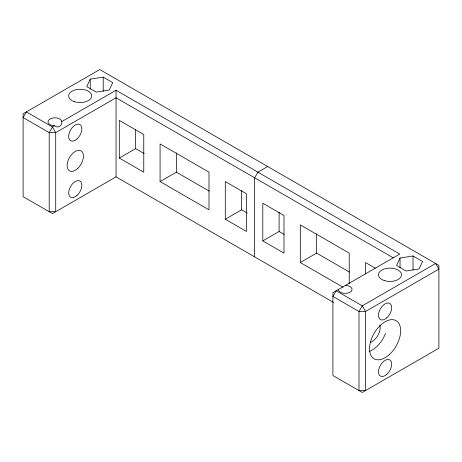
<?xml version="1.0" encoding="UTF-8"?>
<svg xmlns="http://www.w3.org/2000/svg" width="462" height="462" viewBox="0 0 462 462"><rect width="100%" height="100%" fill="white"/><g stroke="black" fill="none" stroke-linecap="round" stroke-linejoin="round"><path stroke-width="0.69" d="M90.229 79.118L86.746 86.619L96.258 92.111L109.246 90.102L112.728 82.6L103.217 77.114L90.229 79.118L90.229 89.004M400.04 257.987L396.563 265.488L406.069 270.975L419.057 268.965L422.539 261.469L413.028 255.977L400.04 257.987L400.04 267.873M54.545 125.762L53.107 125.652A6.918 3.996 0 0 1 50.006 118.971A6.918 3.996 0 0 1 61.579 120.761C63.207 125.011 58.114 129.06 54.545 125.762L52.449 126.975L49.191 132.623L49.191 211.7L55.711 211.7L55.711 132.623L52.449 126.975L26.363 111.908L23.1 117.562L49.191 132.623L55.711 132.623L116.043 97.788L393.243 257.831M61.769 121.593L116.043 90.257L399.769 254.065L332.911 292.66L332.911 375.508L362.26 392.452L438.9 348.204L438.9 265.361L99.74 69.548L23.1 113.796L23.1 196.639L52.449 213.583L116.043 176.871L333.524 302.431M119.306 158.039L143.763 172.164L143.763 134.506L119.306 120.386L119.306 158.039L135.609 148.625L144.173 153.569M160.071 181.578L208.986 209.817L208.986 172.164L160.071 143.919L160.071 181.578L176.374 172.164L209.194 191.112M267.689 166.511L257.906 172.159L254.643 177.812L254.643 256.889M225.294 219.231L246.489 231.474L246.489 193.815L225.294 181.578L225.294 219.231L241.597 209.817L247.21 213.057M262.797 240.887L283.991 253.124L283.991 215.465L262.797 203.228L262.797 240.887L279.1 231.474L284.09 234.35M349.22 283.674L349.22 253.124L300.3 224.879L300.3 262.537L316.609 253.124L349.422 272.072M345.489 285.401L346.933 285.51A6.918 3.996 0 0 1 350.034 292.192A6.918 3.996 0 0 1 338.461 290.402L338.271 289.57M375.306 268.185L365.523 262.537L365.523 273.902M300.3 262.537L343.023 287.202M413.028 255.977L413.028 270.103M316.609 233.939L316.609 253.124M279.1 212.289L279.1 231.474M241.597 190.633L241.597 209.817M176.374 152.98L176.374 172.164M135.609 129.441L135.609 148.625M116.043 90.257L116.043 176.871M103.217 77.114L103.217 91.233M379.92 325.219A11.533 6.659 -60 0 1 370.455 342.354M385.533 333.408A22.02 12.717 -60 0 1 369.15 351.542M336.174 290.777L332.911 296.425L359.003 311.492L365.523 311.492L438.9 269.127L435.637 263.479L362.26 305.844L359.003 311.492L359.003 390.569L365.523 390.569L365.523 311.492L362.26 305.844L336.174 290.777M77.391 168.74A11.533 6.659 -60 0 0 81.046 150.878A11.533 6.659 -60 0 0 67.406 162.976A11.533 6.659 -60 0 0 77.391 168.74M76.987 138.998A9.338 5.394 -60 0 0 79.949 124.532A9.338 5.394 -60 0 0 68.902 134.332A9.338 5.394 -60 0 0 76.987 138.998M76.987 195.484A9.338 5.394 -60 0 0 79.949 181.017A9.338 5.394 -60 0 0 68.902 190.818A9.338 5.394 -60 0 0 76.987 195.484M74.405 101.675A11.533 6.659 0 0 0 91.701 95.905A11.533 6.659 0 0 0 74.405 90.142A11.533 6.659 0 0 0 74.405 101.675M386.798 317.868A9.338 5.394 -60 0 0 389.761 303.401A9.338 5.394 -60 0 0 378.713 313.201A9.338 5.394 -60 0 0 386.798 317.868M386.798 374.353A9.338 5.394 -60 0 0 389.761 359.886A9.338 5.394 -60 0 0 378.713 369.687A9.338 5.394 -60 0 0 386.798 374.353M389.119 354.776A22.02 12.717 -60 0 0 396.101 320.663A22.02 12.717 -60 0 0 370.05 343.763A22.02 12.717 -60 0 0 389.119 354.776M384.217 280.538A11.533 6.659 0 0 0 401.513 274.774A11.533 6.659 0 0 0 384.217 269.011A11.533 6.659 0 0 0 384.217 280.538"/></g></svg>
